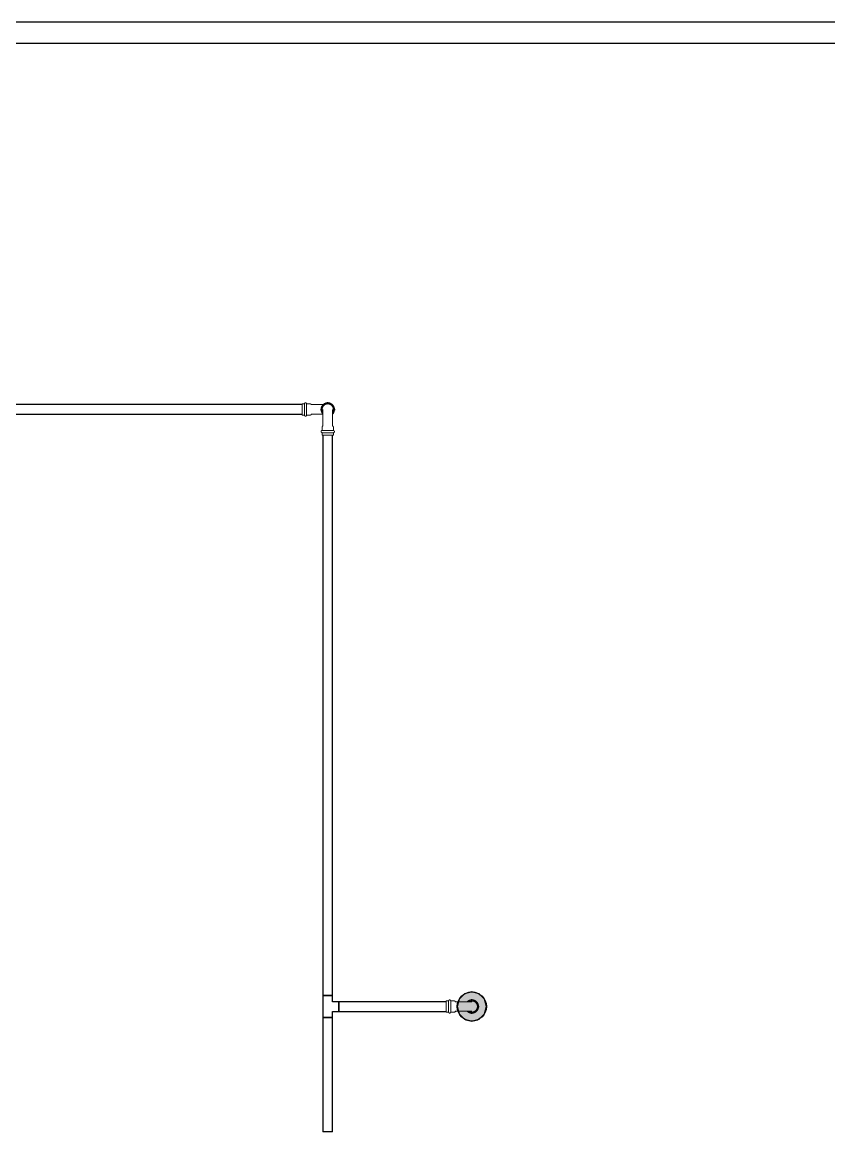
# Model space of a CAD drawing. Header units: inches. Extents: x -3327 to -1, y 8 to 1328.
# Drawn here: x -901.5 to -791, y 121.4 to 273.4 of the extents above; entities that cross this region are included whole.
import ezdxf

# ---------------------------------------------------------------- set-up
doc = ezdxf.new("R2010")
doc.units = ezdxf.units.IN
doc.header["$MEASUREMENT"] = 0
doc.layers.add('P-PIPE', color=3, linetype='Continuous', lineweight=9)
doc.layers.add('X - REF - FP', color=7, linetype='Continuous', true_color=0xb90000)

# ---------------------------------------------------------------- blocks, each defined once
blk = doc.blocks.new('Victaulic-VicPress316-Elbow 90-45deg Style P568_P571 - Standard-523083-SECOND LEVEL')
at = {"layer": 'P-PIPE'}
for p, q in [((-3178.28, 1233.46), (-3178.28, 1232.57)), ((-3176.97, 1232.57), (-3176.97, 1233.46)), ((-3178.39, 1232.42), (-3178.39, 1231.96)), ((-3177.63, 1231.96), (-3178.39, 1231.96)), ((-3176.86, 1231.96), (-3177.63, 1231.96)), ((-3176.86, 1231.96), (-3176.86, 1232.42)), ((-3178.39, 1231.67), (-3178.39, 1231.33)), ((-3177.63, 1231.67), (-3178.39, 1231.67)), ((-3178.39, 1231.33), (-3177.63, 1231.33)), ((-3176.86, 1231.67), (-3177.63, 1231.67)), ((-3177.63, 1231.33), (-3176.86, 1231.33)), ((-3176.86, 1231.33), (-3176.86, 1231.67))]:
    blk.add_line(p, q, dxfattribs=at)
at = {"layer": 'P-PIPE', "flags": 128}
for points in [[(-3177.63, 1235.77), (-3177.66, 1235.77), (-3177.7, 1235.76), (-3177.73, 1235.76), (-3177.77, 1235.76), (-3177.81, 1235.75), (-3177.84, 1235.74), (-3177.88, 1235.73), (-3177.91, 1235.72), (-3177.95, 1235.71), (-3177.98, 1235.69), (-3178.01, 1235.68), (-3178.05, 1235.66), (-3178.08, 1235.65), (-3178.11, 1235.63), (-3178.14, 1235.61), (-3178.17, 1235.59), (-3178.2, 1235.56), (-3178.23, 1235.54), (-3178.25, 1235.52), (-3178.28, 1235.49), (-3178.3, 1235.46), (-3178.33, 1235.44), (-3178.35, 1235.41), (-3178.37, 1235.38), (-3178.39, 1235.35), (-3178.41, 1235.32), (-3178.43, 1235.28), (-3178.45, 1235.25), (-3178.46, 1235.22), (-3178.48, 1235.19), (-3178.49, 1235.15), (-3178.5, 1235.12), (-3178.51, 1235.08), (-3178.52, 1235.05), (-3178.52, 1235.01), (-3178.53, 1234.97), (-3178.53, 1234.94), (-3178.54, 1234.9), (-3178.54, 1234.86), (-3178.54, 1234.83), (-3178.53, 1234.79), (-3178.53, 1234.76), (-3178.53, 1234.72), (-3178.52, 1234.68), (-3178.51, 1234.65), (-3178.5, 1234.61), (-3178.49, 1234.58), (-3178.48, 1234.54), (-3178.47, 1234.51), (-3178.45, 1234.48), (-3178.44, 1234.44), (-3178.42, 1234.41), (-3178.4, 1234.38), (-3178.38, 1234.35), (-3178.36, 1234.32), (-3178.34, 1234.29), (-3178.32, 1234.26), (-3178.29, 1234.23)], [(-3177.63, 1235.62), (-3177.66, 1235.62), (-3177.69, 1235.62), (-3177.72, 1235.62), (-3177.75, 1235.61), (-3177.78, 1235.61), (-3177.81, 1235.6), (-3177.84, 1235.59), (-3177.87, 1235.58), (-3177.9, 1235.57), (-3177.92, 1235.56), (-3177.95, 1235.55), (-3177.98, 1235.53), (-3178.01, 1235.52), (-3178.03, 1235.5), (-3178.06, 1235.49), (-3178.08, 1235.47), (-3178.11, 1235.45), (-3178.13, 1235.43), (-3178.15, 1235.41), (-3178.17, 1235.39), (-3178.2, 1235.37), (-3178.22, 1235.34), (-3178.23, 1235.32), (-3178.25, 1235.29), (-3178.27, 1235.27), (-3178.29, 1235.24), (-3178.3, 1235.22), (-3178.31, 1235.19), (-3178.33, 1235.16), (-3178.34, 1235.13), (-3178.35, 1235.1), (-3178.36, 1235.07), (-3178.37, 1235.05), (-3178.37, 1235.02), (-3178.38, 1234.99), (-3178.38, 1234.95), (-3178.39, 1234.92), (-3178.39, 1234.89), (-3178.39, 1234.86), (-3178.39, 1234.83), (-3178.39, 1234.8), (-3178.39, 1234.77), (-3178.38, 1234.74), (-3178.38, 1234.71), (-3178.37, 1234.68), (-3178.36, 1234.65), (-3178.36, 1234.62), (-3178.35, 1234.59), (-3178.33, 1234.56), (-3178.32, 1234.54), (-3178.31, 1234.51), (-3178.29, 1234.48), (-3178.28, 1234.46)], [(-3178.28, 1234.85), (-3178.28, 1234.85), (-3178.28, 1234.85), (-3178.28, 1234.84), (-3178.28, 1234.84), (-3178.28, 1234.83), (-3178.28, 1234.81), (-3178.28, 1234.8), (-3178.28, 1234.78), (-3178.28, 1234.77), (-3178.28, 1234.74), (-3178.28, 1234.72), (-3178.28, 1234.7), (-3178.28, 1234.67), (-3178.28, 1234.64), (-3178.28, 1234.61), (-3178.28, 1234.58), (-3178.28, 1234.55), (-3178.28, 1234.51), (-3178.28, 1234.47), (-3178.28, 1234.43), (-3178.28, 1234.39), (-3178.28, 1234.35), (-3178.28, 1234.31), (-3178.28, 1234.26), (-3178.28, 1234.21), (-3178.28, 1234.17), (-3178.28, 1234.12), (-3178.28, 1234.07), (-3178.28, 1234.02), (-3178.28, 1233.97), (-3178.28, 1233.91), (-3178.28, 1233.86), (-3178.28, 1233.81), (-3178.28, 1233.75), (-3178.28, 1233.7), (-3178.28, 1233.64), (-3178.28, 1233.59), (-3178.28, 1233.53), (-3178.28, 1233.48), (-3178.28, 1233.46)], [(-3176.97, 1234.22), (-3176.95, 1234.25), (-3176.92, 1234.27), (-3176.9, 1234.3), (-3176.88, 1234.33), (-3176.86, 1234.36), (-3176.84, 1234.39), (-3176.82, 1234.42), (-3176.8, 1234.46), (-3176.79, 1234.49), (-3176.77, 1234.52), (-3176.76, 1234.56), (-3176.75, 1234.59), (-3176.74, 1234.63), (-3176.73, 1234.66), (-3176.73, 1234.7), (-3176.72, 1234.74), (-3176.72, 1234.77), (-3176.71, 1234.81), (-3176.71, 1234.85), (-3176.71, 1234.88), (-3176.72, 1234.92), (-3176.72, 1234.95), (-3176.72, 1234.99), (-3176.73, 1235.03), (-3176.74, 1235.06), (-3176.75, 1235.1), (-3176.76, 1235.13), (-3176.77, 1235.17), (-3176.78, 1235.2), (-3176.8, 1235.23), (-3176.81, 1235.27), (-3176.83, 1235.3), (-3176.85, 1235.33), (-3176.87, 1235.36), (-3176.89, 1235.39), (-3176.91, 1235.42), (-3176.93, 1235.45), (-3176.96, 1235.48), (-3176.98, 1235.5), (-3177.01, 1235.53), (-3177.04, 1235.55), (-3177.06, 1235.57), (-3177.09, 1235.6), (-3177.12, 1235.62), (-3177.15, 1235.64), (-3177.19, 1235.65), (-3177.22, 1235.67), (-3177.25, 1235.69), (-3177.29, 1235.7), (-3177.32, 1235.71), (-3177.35, 1235.73), (-3177.39, 1235.74), (-3177.42, 1235.74), (-3177.46, 1235.75), (-3177.5, 1235.76), (-3177.53, 1235.76), (-3177.57, 1235.77), (-3177.61, 1235.77), (-3177.63, 1235.77)], [(-3176.96, 1234.47), (-3176.95, 1234.49), (-3176.94, 1234.52), (-3176.92, 1234.55), (-3176.91, 1234.58), (-3176.9, 1234.61), (-3176.89, 1234.64), (-3176.88, 1234.66), (-3176.88, 1234.69), (-3176.87, 1234.72), (-3176.87, 1234.75), (-3176.86, 1234.79), (-3176.86, 1234.82), (-3176.86, 1234.85), (-3176.86, 1234.88), (-3176.86, 1234.91), (-3176.86, 1234.94), (-3176.87, 1234.97), (-3176.87, 1235), (-3176.88, 1235.03), (-3176.89, 1235.06), (-3176.89, 1235.09), (-3176.9, 1235.12), (-3176.92, 1235.15), (-3176.93, 1235.17), (-3176.94, 1235.2), (-3176.96, 1235.23), (-3176.97, 1235.25), (-3176.99, 1235.28), (-3177.01, 1235.31), (-3177.02, 1235.33), (-3177.04, 1235.35), (-3177.06, 1235.38), (-3177.09, 1235.4), (-3177.11, 1235.42), (-3177.13, 1235.44), (-3177.15, 1235.46), (-3177.18, 1235.48), (-3177.2, 1235.5), (-3177.23, 1235.51), (-3177.26, 1235.53), (-3177.28, 1235.54), (-3177.31, 1235.55), (-3177.34, 1235.57), (-3177.37, 1235.58), (-3177.4, 1235.59), (-3177.43, 1235.6), (-3177.46, 1235.6), (-3177.49, 1235.61), (-3177.52, 1235.61), (-3177.55, 1235.62), (-3177.58, 1235.62), (-3177.61, 1235.62), (-3177.63, 1235.62)], [(-3176.97, 1233.46), (-3176.97, 1233.52), (-3176.97, 1233.57), (-3176.97, 1233.63), (-3176.97, 1233.68), (-3176.97, 1233.74), (-3176.97, 1233.79), (-3176.97, 1233.85), (-3176.97, 1233.9), (-3176.97, 1233.95), (-3176.97, 1234), (-3176.97, 1234.06), (-3176.97, 1234.11), (-3176.97, 1234.15), (-3176.97, 1234.2), (-3176.97, 1234.25), (-3176.97, 1234.29), (-3176.97, 1234.34), (-3176.97, 1234.38), (-3176.97, 1234.42), (-3176.97, 1234.46), (-3176.97, 1234.5), (-3176.97, 1234.54), (-3176.97, 1234.57), (-3176.97, 1234.6), (-3176.97, 1234.63), (-3176.97, 1234.66), (-3176.97, 1234.69), (-3176.97, 1234.72), (-3176.97, 1234.74), (-3176.97, 1234.76), (-3176.97, 1234.78), (-3176.97, 1234.8), (-3176.97, 1234.81), (-3176.97, 1234.82), (-3176.97, 1234.83), (-3176.97, 1234.84), (-3176.97, 1234.85), (-3176.97, 1234.85), (-3176.97, 1234.85), (-3176.97, 1234.85)], [(-3178.39, 1231.67), (-3178.4, 1231.67), (-3178.4, 1231.67), (-3178.41, 1231.67), (-3178.41, 1231.68), (-3178.42, 1231.68), (-3178.43, 1231.68), (-3178.43, 1231.68), (-3178.44, 1231.68), (-3178.44, 1231.68), (-3178.45, 1231.68), (-3178.45, 1231.69), (-3178.46, 1231.69), (-3178.46, 1231.69), (-3178.47, 1231.7), (-3178.47, 1231.7), (-3178.48, 1231.7), (-3178.48, 1231.71), (-3178.49, 1231.71), (-3178.49, 1231.71), (-3178.5, 1231.72), (-3178.5, 1231.72), (-3178.5, 1231.73), (-3178.51, 1231.73), (-3178.51, 1231.74), (-3178.51, 1231.74), (-3178.52, 1231.75), (-3178.52, 1231.75), (-3178.52, 1231.76), (-3178.52, 1231.76), (-3178.53, 1231.77), (-3178.53, 1231.77), (-3178.53, 1231.78), (-3178.53, 1231.78), (-3178.53, 1231.79), (-3178.53, 1231.79), (-3178.54, 1231.8), (-3178.54, 1231.81), (-3178.54, 1231.81), (-3178.54, 1231.82), (-3178.54, 1231.82), (-3178.54, 1231.83), (-3178.54, 1231.83), (-3178.54, 1231.84), (-3178.53, 1231.85), (-3178.53, 1231.85), (-3178.53, 1231.86), (-3178.53, 1231.86), (-3178.53, 1231.87), (-3178.53, 1231.87), (-3178.52, 1231.88), (-3178.52, 1231.88), (-3178.52, 1231.89), (-3178.52, 1231.89), (-3178.51, 1231.9), (-3178.51, 1231.9), (-3178.51, 1231.91), (-3178.5, 1231.91), (-3178.5, 1231.92), (-3178.49, 1231.92), (-3178.49, 1231.93), (-3178.49, 1231.93), (-3178.48, 1231.93), (-3178.48, 1231.94), (-3178.47, 1231.94), (-3178.47, 1231.94), (-3178.46, 1231.95), (-3178.46, 1231.95), (-3178.45, 1231.95), (-3178.45, 1231.95), (-3178.44, 1231.96), (-3178.43, 1231.96), (-3178.43, 1231.96), (-3178.42, 1231.96), (-3178.42, 1231.96), (-3178.41, 1231.96), (-3178.41, 1231.96), (-3178.4, 1231.96), (-3178.39, 1231.96), (-3178.39, 1231.96)], [(-3178.39, 1232.42), (-3178.39, 1232.43), (-3178.39, 1232.44), (-3178.39, 1232.45), (-3178.39, 1232.46), (-3178.39, 1232.47), (-3178.38, 1232.48), (-3178.38, 1232.49), (-3178.38, 1232.5), (-3178.37, 1232.51), (-3178.37, 1232.52), (-3178.37, 1232.53), (-3178.36, 1232.54), (-3178.36, 1232.55), (-3178.35, 1232.56), (-3178.34, 1232.57), (-3178.34, 1232.58), (-3178.33, 1232.59), (-3178.32, 1232.6), (-3178.32, 1232.6), (-3178.31, 1232.61), (-3178.3, 1232.62), (-3178.29, 1232.63), (-3178.28, 1232.63), (-3178.28, 1232.63)], [(-3177.63, 1231.96), (-3177.66, 1231.96), (-3177.69, 1231.96), (-3177.72, 1231.96), (-3177.75, 1231.96), (-3177.78, 1231.96), (-3177.81, 1231.96), (-3177.84, 1231.96), (-3177.87, 1231.96), (-3177.9, 1231.96), (-3177.92, 1231.96), (-3177.95, 1231.96), (-3177.98, 1231.96), (-3178.01, 1231.96), (-3178.03, 1231.96), (-3178.06, 1231.96), (-3178.08, 1231.96), (-3178.11, 1231.96), (-3178.13, 1231.96), (-3178.15, 1231.96), (-3178.17, 1231.96), (-3178.2, 1231.96), (-3178.22, 1231.96), (-3178.23, 1231.96), (-3178.25, 1231.96), (-3178.27, 1231.96), (-3178.29, 1231.96), (-3178.3, 1231.96), (-3178.31, 1231.96), (-3178.33, 1231.96), (-3178.34, 1231.96), (-3178.35, 1231.96), (-3178.36, 1231.96), (-3178.37, 1231.96), (-3178.37, 1231.96), (-3178.38, 1231.96), (-3178.38, 1231.96), (-3178.39, 1231.96), (-3178.39, 1231.96), (-3178.39, 1231.96), (-3178.39, 1231.96)], [(-3178.39, 1231.96), (-3178.39, 1231.96), (-3178.39, 1231.96), (-3178.39, 1231.96), (-3178.38, 1231.96), (-3178.38, 1231.96), (-3178.37, 1231.96), (-3178.36, 1231.96), (-3178.35, 1231.96)], [(-3176.86, 1231.96), (-3176.86, 1231.96), (-3176.86, 1231.96), (-3176.86, 1231.96), (-3176.87, 1231.96), (-3176.87, 1231.96), (-3176.88, 1231.96), (-3176.89, 1231.96), (-3176.9, 1231.96), (-3176.91, 1231.96), (-3176.92, 1231.96), (-3176.93, 1231.96), (-3176.95, 1231.96), (-3176.96, 1231.96), (-3176.98, 1231.96), (-3176.99, 1231.96), (-3177.01, 1231.96), (-3177.03, 1231.96), (-3177.05, 1231.96), (-3177.07, 1231.96), (-3177.09, 1231.96), (-3177.11, 1231.96), (-3177.14, 1231.96), (-3177.16, 1231.96), (-3177.19, 1231.96), (-3177.21, 1231.96), (-3177.24, 1231.96), (-3177.26, 1231.96), (-3177.29, 1231.96), (-3177.32, 1231.96), (-3177.35, 1231.96), (-3177.38, 1231.96), (-3177.41, 1231.96), (-3177.43, 1231.96), (-3177.46, 1231.96), (-3177.49, 1231.96), (-3177.53, 1231.96), (-3177.56, 1231.96), (-3177.59, 1231.96), (-3177.62, 1231.96), (-3177.63, 1231.96)], [(-3176.97, 1232.63), (-3176.96, 1232.63), (-3176.95, 1232.62), (-3176.94, 1232.61), (-3176.93, 1232.61), (-3176.93, 1232.6), (-3176.92, 1232.59), (-3176.91, 1232.58), (-3176.91, 1232.57), (-3176.9, 1232.56), (-3176.9, 1232.55), (-3176.89, 1232.54), (-3176.89, 1232.53), (-3176.88, 1232.52), (-3176.88, 1232.51), (-3176.87, 1232.5), (-3176.87, 1232.49), (-3176.87, 1232.48), (-3176.86, 1232.47), (-3176.86, 1232.46), (-3176.86, 1232.45), (-3176.86, 1232.44), (-3176.86, 1232.43), (-3176.86, 1232.42), (-3176.86, 1232.42)], [(-3176.9, 1231.96), (-3176.89, 1231.96), (-3176.88, 1231.96), (-3176.88, 1231.96), (-3176.87, 1231.96), (-3176.87, 1231.96), (-3176.86, 1231.96), (-3176.86, 1231.96), (-3176.86, 1231.96), (-3176.86, 1231.96)], [(-3176.86, 1231.96), (-3176.85, 1231.96), (-3176.85, 1231.96), (-3176.84, 1231.96), (-3176.84, 1231.96), (-3176.83, 1231.96), (-3176.82, 1231.96), (-3176.82, 1231.96), (-3176.81, 1231.96), (-3176.81, 1231.96), (-3176.8, 1231.95), (-3176.8, 1231.95), (-3176.79, 1231.95), (-3176.79, 1231.95), (-3176.78, 1231.94), (-3176.78, 1231.94), (-3176.77, 1231.94), (-3176.77, 1231.93), (-3176.76, 1231.93), (-3176.76, 1231.92), (-3176.75, 1231.92), (-3176.75, 1231.92), (-3176.75, 1231.91), (-3176.74, 1231.91), (-3176.74, 1231.9), (-3176.74, 1231.9), (-3176.73, 1231.89), (-3176.73, 1231.89), (-3176.73, 1231.88), (-3176.73, 1231.88), (-3176.72, 1231.87), (-3176.72, 1231.87), (-3176.72, 1231.86), (-3176.72, 1231.85), (-3176.72, 1231.85), (-3176.72, 1231.84), (-3176.71, 1231.84), (-3176.71, 1231.83), (-3176.71, 1231.83), (-3176.71, 1231.82), (-3176.71, 1231.81), (-3176.71, 1231.81), (-3176.71, 1231.8), (-3176.71, 1231.8), (-3176.72, 1231.79), (-3176.72, 1231.79), (-3176.72, 1231.78), (-3176.72, 1231.77), (-3176.72, 1231.77), (-3176.72, 1231.76), (-3176.73, 1231.76), (-3176.73, 1231.75), (-3176.73, 1231.75), (-3176.73, 1231.74), (-3176.74, 1231.74), (-3176.74, 1231.73), (-3176.74, 1231.73), (-3176.75, 1231.72), (-3176.75, 1231.72), (-3176.76, 1231.72), (-3176.76, 1231.71), (-3176.76, 1231.71), (-3176.77, 1231.7), (-3176.77, 1231.7), (-3176.78, 1231.7), (-3176.78, 1231.69), (-3176.79, 1231.69), (-3176.79, 1231.69), (-3176.8, 1231.69), (-3176.8, 1231.68), (-3176.81, 1231.68), (-3176.82, 1231.68), (-3176.82, 1231.68), (-3176.83, 1231.68), (-3176.83, 1231.68), (-3176.84, 1231.67), (-3176.84, 1231.67), (-3176.85, 1231.67), (-3176.86, 1231.67), (-3176.86, 1231.67)], [(-3178.35, 1231.67), (-3178.36, 1231.67), (-3178.37, 1231.67), (-3178.37, 1231.67), (-3178.38, 1231.67), (-3178.38, 1231.67), (-3178.39, 1231.67), (-3178.39, 1231.67), (-3178.39, 1231.67), (-3178.39, 1231.67)], [(-3178.39, 1231.67), (-3178.39, 1231.67), (-3178.39, 1231.67), (-3178.39, 1231.67), (-3178.38, 1231.67), (-3178.38, 1231.67), (-3178.37, 1231.67), (-3178.36, 1231.67), (-3178.35, 1231.67), (-3178.34, 1231.67), (-3178.33, 1231.67), (-3178.32, 1231.67), (-3178.3, 1231.67), (-3178.29, 1231.67), (-3178.27, 1231.67), (-3178.26, 1231.67), (-3178.24, 1231.67), (-3178.22, 1231.67), (-3178.2, 1231.67), (-3178.18, 1231.67), (-3178.16, 1231.67), (-3178.14, 1231.67), (-3178.11, 1231.67), (-3178.09, 1231.67), (-3178.06, 1231.67), (-3178.04, 1231.67), (-3178.01, 1231.67), (-3177.99, 1231.67), (-3177.96, 1231.67), (-3177.93, 1231.67), (-3177.9, 1231.67), (-3177.87, 1231.67), (-3177.84, 1231.67), (-3177.82, 1231.67), (-3177.79, 1231.67), (-3177.76, 1231.67), (-3177.72, 1231.67), (-3177.69, 1231.67), (-3177.66, 1231.67), (-3177.63, 1231.67), (-3177.63, 1231.67)], [(-3177.63, 1231.67), (-3177.59, 1231.67), (-3177.56, 1231.67), (-3177.53, 1231.67), (-3177.5, 1231.67), (-3177.47, 1231.67), (-3177.44, 1231.67), (-3177.41, 1231.67), (-3177.38, 1231.67), (-3177.35, 1231.67), (-3177.33, 1231.67), (-3177.3, 1231.67), (-3177.27, 1231.67), (-3177.24, 1231.67), (-3177.22, 1231.67), (-3177.19, 1231.67), (-3177.17, 1231.67), (-3177.14, 1231.67), (-3177.12, 1231.67), (-3177.1, 1231.67), (-3177.08, 1231.67), (-3177.05, 1231.67), (-3177.03, 1231.67), (-3177.02, 1231.67), (-3177, 1231.67), (-3176.98, 1231.67), (-3176.96, 1231.67), (-3176.95, 1231.67), (-3176.94, 1231.67), (-3176.92, 1231.67), (-3176.91, 1231.67), (-3176.9, 1231.67), (-3176.89, 1231.67), (-3176.88, 1231.67), (-3176.88, 1231.67), (-3176.87, 1231.67), (-3176.87, 1231.67), (-3176.86, 1231.67), (-3176.86, 1231.67), (-3176.86, 1231.67), (-3176.86, 1231.67)], [(-3176.86, 1231.67), (-3176.86, 1231.67), (-3176.86, 1231.67), (-3176.86, 1231.67), (-3176.87, 1231.67), (-3176.87, 1231.67), (-3176.88, 1231.67), (-3176.89, 1231.67), (-3176.9, 1231.67)]]:
    blk.add_lwpolyline(points, dxfattribs=at)
blk = doc.blocks.new('Victaulic-VicPress316-Elbow 90-45deg Style P568_P571 - Standard-V43-SECOND LEVEL')
at = {"layer": 'P-PIPE'}
for p, q in [((-857.01, 459.57), (-857.01, 459.11)), ((-856.9, 460.61), (-856.9, 459.72)), ((-855.58, 459.72), (-855.58, 460.61)), ((-855.47, 459.11), (-855.47, 459.57)), ((-856.24, 459.11), (-857.01, 459.11)), ((-857.01, 458.82), (-857.01, 458.48)), ((-856.24, 458.82), (-857.01, 458.82)), ((-857.01, 458.48), (-856.24, 458.48)), ((-855.47, 459.11), (-856.24, 459.11)), ((-855.47, 458.82), (-856.24, 458.82)), ((-856.24, 458.48), (-855.47, 458.48)), ((-855.47, 458.48), (-855.47, 458.82))]:
    blk.add_line(p, q, dxfattribs=at)
at = {"layer": 'P-PIPE', "flags": 128}
for points in [[(-856.24, 462.92), (-856.28, 462.92), (-856.31, 462.91), (-856.35, 462.91), (-856.39, 462.91), (-856.42, 462.9), (-856.46, 462.89), (-856.49, 462.88), (-856.53, 462.87), (-856.56, 462.86), (-856.6, 462.84), (-856.63, 462.83), (-856.66, 462.81), (-856.69, 462.8), (-856.73, 462.78), (-856.76, 462.76), (-856.79, 462.74), (-856.81, 462.71), (-856.84, 462.69), (-856.87, 462.67), (-856.9, 462.64), (-856.92, 462.61), (-856.94, 462.59), (-856.97, 462.56), (-856.99, 462.53), (-857.01, 462.5), (-857.03, 462.47), (-857.05, 462.43), (-857.06, 462.4), (-857.08, 462.37), (-857.09, 462.34), (-857.1, 462.3), (-857.11, 462.27), (-857.12, 462.23), (-857.13, 462.2), (-857.14, 462.16), (-857.15, 462.12), (-857.15, 462.09), (-857.15, 462.05), (-857.15, 462.01), (-857.15, 461.98), (-857.15, 461.94), (-857.15, 461.91), (-857.14, 461.87), (-857.14, 461.83), (-857.13, 461.8), (-857.12, 461.76), (-857.11, 461.73), (-857.1, 461.69), (-857.09, 461.66), (-857.07, 461.63), (-857.05, 461.59), (-857.04, 461.56), (-857.02, 461.53), (-857, 461.5), (-856.98, 461.47), (-856.96, 461.44), (-856.93, 461.41), (-856.91, 461.38), (-856.88, 461.36), (-856.86, 461.33), (-856.83, 461.31), (-856.8, 461.29), (-856.77, 461.26), (-856.74, 461.24), (-856.71, 461.22), (-856.68, 461.21), (-856.65, 461.19), (-856.61, 461.17), (-856.58, 461.16), (-856.55, 461.15), (-856.51, 461.13), (-856.48, 461.12), (-856.44, 461.12), (-856.41, 461.11), (-856.37, 461.1), (-856.33, 461.1), (-856.3, 461.09), (-856.26, 461.09), (-856.24, 461.09)], [(-855.61, 462.66), (-855.63, 462.68), (-855.65, 462.7), (-855.68, 462.72), (-855.71, 462.75), (-855.74, 462.77), (-855.77, 462.79), (-855.8, 462.8), (-855.84, 462.82), (-855.87, 462.84), (-855.9, 462.85), (-855.94, 462.86), (-855.97, 462.88), (-856.01, 462.89), (-856.04, 462.89), (-856.08, 462.9), (-856.11, 462.91), (-856.15, 462.91), (-856.19, 462.92), (-856.22, 462.92), (-856.24, 462.92)], [(-856.9, 462), (-856.9, 462), (-856.9, 462)], [(-856.9, 460.61), (-856.9, 460.67), (-856.9, 460.72), (-856.9, 460.78), (-856.9, 460.83), (-856.9, 460.89), (-856.9, 460.94), (-856.9, 461), (-856.9, 461.05), (-856.9, 461.1), (-856.9, 461.15), (-856.9, 461.21), (-856.9, 461.26), (-856.9, 461.3), (-856.9, 461.35), (-856.9, 461.38)], [(-856.24, 461.09), (-856.2, 461.09), (-856.17, 461.1), (-856.13, 461.1), (-856.1, 461.1), (-856.06, 461.11), (-856.02, 461.12), (-855.99, 461.13), (-855.95, 461.14), (-855.92, 461.15), (-855.89, 461.16), (-855.85, 461.18), (-855.82, 461.2), (-855.79, 461.21), (-855.76, 461.23), (-855.73, 461.25), (-855.7, 461.27), (-855.67, 461.3), (-855.64, 461.32), (-855.61, 461.34)], [(-855.58, 461.35), (-855.58, 461.32), (-855.58, 461.27), (-855.58, 461.22), (-855.58, 461.17), (-855.58, 461.12), (-855.58, 461.06), (-855.58, 461.01), (-855.58, 460.96), (-855.58, 460.9), (-855.58, 460.85), (-855.58, 460.79), (-855.58, 460.74), (-855.58, 460.68), (-855.58, 460.63), (-855.58, 460.61)], [(-857.01, 459.57), (-857.01, 459.58), (-857.01, 459.59), (-857.01, 459.6), (-857, 459.61), (-857, 459.62), (-857, 459.63), (-857, 459.64), (-856.99, 459.65), (-856.99, 459.66), (-856.99, 459.67), (-856.98, 459.68), (-856.98, 459.69), (-856.97, 459.7), (-856.97, 459.71), (-856.96, 459.72), (-856.95, 459.73), (-856.95, 459.74), (-856.94, 459.75), (-856.93, 459.75), (-856.93, 459.76), (-856.92, 459.77), (-856.91, 459.78), (-856.9, 459.78), (-856.9, 459.78)], [(-855.58, 459.78), (-855.58, 459.78), (-855.57, 459.77), (-855.56, 459.76), (-855.55, 459.76), (-855.54, 459.75), (-855.54, 459.74), (-855.53, 459.73), (-855.52, 459.72), (-855.52, 459.71), (-855.51, 459.7), (-855.51, 459.69), (-855.5, 459.68), (-855.5, 459.67), (-855.49, 459.66), (-855.49, 459.65), (-855.49, 459.64), (-855.48, 459.63), (-855.48, 459.62), (-855.48, 459.61), (-855.48, 459.6), (-855.48, 459.59), (-855.48, 459.58), (-855.47, 459.57), (-855.47, 459.57)], [(-857.01, 458.82), (-857.01, 458.82), (-857.02, 458.82), (-857.03, 458.82), (-857.03, 458.83), (-857.04, 458.83), (-857.04, 458.83), (-857.05, 458.83), (-857.05, 458.83), (-857.06, 458.83), (-857.06, 458.83), (-857.07, 458.84), (-857.07, 458.84), (-857.08, 458.84), (-857.09, 458.85), (-857.09, 458.85), (-857.09, 458.85), (-857.1, 458.86), (-857.1, 458.86), (-857.11, 458.86), (-857.11, 458.87), (-857.12, 458.87), (-857.12, 458.88), (-857.12, 458.88), (-857.13, 458.89), (-857.13, 458.89), (-857.13, 458.9), (-857.14, 458.9), (-857.14, 458.91), (-857.14, 458.91), (-857.14, 458.92), (-857.15, 458.92), (-857.15, 458.93), (-857.15, 458.93), (-857.15, 458.94), (-857.15, 458.94), (-857.15, 458.95), (-857.15, 458.96), (-857.15, 458.96), (-857.15, 458.97), (-857.15, 458.97), (-857.15, 458.98), (-857.15, 458.98), (-857.15, 458.99), (-857.15, 459), (-857.15, 459), (-857.15, 459.01), (-857.15, 459.01), (-857.14, 459.02), (-857.14, 459.02), (-857.14, 459.03), (-857.14, 459.03), (-857.13, 459.04), (-857.13, 459.04), (-857.13, 459.05), (-857.13, 459.05), (-857.12, 459.06), (-857.12, 459.06), (-857.11, 459.07), (-857.11, 459.07), (-857.11, 459.08), (-857.1, 459.08), (-857.1, 459.08), (-857.09, 459.09), (-857.09, 459.09), (-857.08, 459.09), (-857.08, 459.1), (-857.07, 459.1), (-857.07, 459.1), (-857.06, 459.1), (-857.06, 459.11), (-857.05, 459.11), (-857.05, 459.11), (-857.04, 459.11), (-857.03, 459.11), (-857.03, 459.11), (-857.02, 459.11), (-857.02, 459.11), (-857.01, 459.11), (-857.01, 459.11)], [(-856.24, 459.11), (-856.27, 459.11), (-856.3, 459.11), (-856.33, 459.11), (-856.36, 459.11), (-856.39, 459.11), (-856.42, 459.11), (-856.45, 459.11), (-856.48, 459.11), (-856.51, 459.11), (-856.54, 459.11), (-856.57, 459.11), (-856.6, 459.11), (-856.62, 459.11), (-856.65, 459.11), (-856.67, 459.11), (-856.7, 459.11), (-856.72, 459.11), (-856.75, 459.11), (-856.77, 459.11), (-856.79, 459.11), (-856.81, 459.11), (-856.83, 459.11), (-856.85, 459.11), (-856.87, 459.11), (-856.89, 459.11), (-856.9, 459.11), (-856.92, 459.11), (-856.93, 459.11), (-856.94, 459.11), (-856.96, 459.11), (-856.97, 459.11), (-856.98, 459.11), (-856.98, 459.11), (-856.99, 459.11), (-857, 459.11), (-857, 459.11), (-857, 459.11), (-857.01, 459.11), (-857.01, 459.11), (-857.01, 459.11)], [(-857.01, 459.11), (-857.01, 459.11), (-857.01, 459.11), (-857, 459.11), (-857, 459.11), (-856.99, 459.11), (-856.99, 459.11), (-856.98, 459.11), (-856.97, 459.11)], [(-856.97, 458.82), (-856.98, 458.82), (-856.98, 458.82), (-856.99, 458.82), (-857, 458.82), (-857, 458.82), (-857, 458.82), (-857.01, 458.82), (-857.01, 458.82), (-857.01, 458.82)], [(-857.01, 458.82), (-857.01, 458.82), (-857.01, 458.82), (-857, 458.82), (-857, 458.82), (-856.99, 458.82), (-856.99, 458.82), (-856.98, 458.82), (-856.97, 458.82), (-856.96, 458.82), (-856.95, 458.82), (-856.93, 458.82), (-856.92, 458.82), (-856.91, 458.82), (-856.89, 458.82), (-856.87, 458.82), (-856.86, 458.82), (-856.84, 458.82), (-856.82, 458.82), (-856.8, 458.82), (-856.78, 458.82), (-856.75, 458.82), (-856.73, 458.82), (-856.71, 458.82), (-856.68, 458.82), (-856.66, 458.82), (-856.63, 458.82), (-856.6, 458.82), (-856.58, 458.82), (-856.55, 458.82), (-856.52, 458.82), (-856.49, 458.82), (-856.46, 458.82), (-856.43, 458.82), (-856.4, 458.82), (-856.37, 458.82), (-856.34, 458.82), (-856.31, 458.82), (-856.28, 458.82), (-856.25, 458.82), (-856.24, 458.82)], [(-855.47, 459.11), (-855.48, 459.11), (-855.48, 459.11), (-855.48, 459.11), (-855.48, 459.11), (-855.49, 459.11), (-855.5, 459.11), (-855.5, 459.11), (-855.51, 459.11), (-855.52, 459.11), (-855.54, 459.11), (-855.55, 459.11), (-855.56, 459.11), (-855.58, 459.11), (-855.59, 459.11), (-855.61, 459.11), (-855.63, 459.11), (-855.65, 459.11), (-855.66, 459.11), (-855.69, 459.11), (-855.71, 459.11), (-855.73, 459.11), (-855.75, 459.11), (-855.78, 459.11), (-855.8, 459.11), (-855.83, 459.11), (-855.85, 459.11), (-855.88, 459.11), (-855.91, 459.11), (-855.94, 459.11), (-855.96, 459.11), (-855.99, 459.11), (-856.02, 459.11), (-856.05, 459.11), (-856.08, 459.11), (-856.11, 459.11), (-856.14, 459.11), (-856.17, 459.11), (-856.2, 459.11), (-856.23, 459.11), (-856.24, 459.11)], [(-856.24, 458.82), (-856.21, 458.82), (-856.18, 458.82), (-856.15, 458.82), (-856.12, 458.82), (-856.09, 458.82), (-856.06, 458.82), (-856.03, 458.82), (-856, 458.82), (-855.97, 458.82), (-855.94, 458.82), (-855.91, 458.82), (-855.89, 458.82), (-855.86, 458.82), (-855.83, 458.82), (-855.81, 458.82), (-855.78, 458.82), (-855.76, 458.82), (-855.74, 458.82), (-855.71, 458.82), (-855.69, 458.82), (-855.67, 458.82), (-855.65, 458.82), (-855.63, 458.82), (-855.61, 458.82), (-855.6, 458.82), (-855.58, 458.82), (-855.57, 458.82), (-855.55, 458.82), (-855.54, 458.82), (-855.53, 458.82), (-855.52, 458.82), (-855.51, 458.82), (-855.5, 458.82), (-855.49, 458.82), (-855.49, 458.82), (-855.48, 458.82), (-855.48, 458.82), (-855.48, 458.82), (-855.47, 458.82), (-855.47, 458.82)], [(-855.52, 459.11), (-855.51, 459.11), (-855.5, 459.11), (-855.49, 459.11), (-855.49, 459.11), (-855.48, 459.11), (-855.48, 459.11), (-855.48, 459.11), (-855.47, 459.11), (-855.47, 459.11)], [(-855.47, 458.82), (-855.48, 458.82), (-855.48, 458.82), (-855.48, 458.82), (-855.48, 458.82), (-855.49, 458.82), (-855.5, 458.82), (-855.5, 458.82), (-855.51, 458.82)], [(-855.47, 459.11), (-855.47, 459.11), (-855.46, 459.11), (-855.46, 459.11), (-855.45, 459.11), (-855.45, 459.11), (-855.44, 459.11), (-855.43, 459.11), (-855.43, 459.11), (-855.42, 459.11), (-855.42, 459.1), (-855.41, 459.1), (-855.41, 459.1), (-855.4, 459.1), (-855.4, 459.09), (-855.39, 459.09), (-855.39, 459.09), (-855.38, 459.08), (-855.38, 459.08), (-855.37, 459.07), (-855.37, 459.07), (-855.37, 459.07), (-855.36, 459.06), (-855.36, 459.06), (-855.36, 459.05), (-855.35, 459.05), (-855.35, 459.04), (-855.35, 459.04), (-855.34, 459.03), (-855.34, 459.03), (-855.34, 459.02), (-855.34, 459.02), (-855.34, 459.01), (-855.33, 459.01), (-855.33, 459), (-855.33, 458.99), (-855.33, 458.99), (-855.33, 458.98), (-855.33, 458.98), (-855.33, 458.97), (-855.33, 458.96), (-855.33, 458.96), (-855.33, 458.95), (-855.33, 458.95), (-855.33, 458.94), (-855.33, 458.94), (-855.33, 458.93), (-855.34, 458.92), (-855.34, 458.92), (-855.34, 458.91), (-855.34, 458.91), (-855.34, 458.9), (-855.35, 458.9), (-855.35, 458.89), (-855.35, 458.89), (-855.36, 458.88), (-855.36, 458.88), (-855.36, 458.87), (-855.37, 458.87), (-855.37, 458.87), (-855.38, 458.86), (-855.38, 458.86), (-855.39, 458.85), (-855.39, 458.85), (-855.39, 458.85), (-855.4, 458.84), (-855.4, 458.84), (-855.41, 458.84), (-855.42, 458.84), (-855.42, 458.83), (-855.43, 458.83), (-855.43, 458.83), (-855.44, 458.83), (-855.44, 458.83), (-855.45, 458.83), (-855.45, 458.82), (-855.46, 458.82), (-855.47, 458.82), (-855.47, 458.82), (-855.47, 458.82)]]:
    blk.add_lwpolyline(points, dxfattribs=at)

msp = doc.modelspace()

# ---------------------------------------------------------------- hatches: boundary and pattern name
at = {"layer": 'X - REF - FP'}
msp.add_hatch(color=256, dxfattribs=at).paths.add_polyline_path([(-839.9, 136.53), (-838.9, 136.8), (-838.16, 137.53), (-837.9, 138.53), (-838.16, 139.53), (-838.9, 140.26), (-839.9, 140.53), (-840.9, 140.26), (-841.63, 139.53), (-841.9, 138.53), (-841.63, 137.53), (-840.9, 136.8)], flags=0)
h = msp.add_hatch(color=256, dxfattribs=at)
edge = h.paths.add_edge_path(flags=0)
edge.add_arc((-839.9, 138.53), 2, 0, 360)

# ---------------------------------------------------------------- linework, layer by layer
for p, q in [((-731.48, 273.44), (-948.63, 273.44)), ((-948.63, 270.56), (-731.48, 270.56)), ((-863.15, 221.02), (-914.13, 221.02)), ((-859.63, 221.1), (-859.63, 221.36)), ((-914.13, 219.71), (-863.15, 219.71)), ((-860.63, 220.36), (-860.37, 220.36)), ((-858.9, 220.36), (-858.63, 220.36)), ((-860.29, 216.84), (-860.29, 140.03)), ((-858.97, 140.03), (-858.97, 216.84)), ((-860.29, 140.03), (-860.29, 137.04)), ((-860.29, 140.03), (-860.27, 140.03)), ((-858.97, 140.03), (-860.29, 140.03)), ((-860.27, 140.03), (-860.2, 140.03)), ((-860.2, 140.03), (-860.1, 140.03)), ((-860.1, 140.03), (-859.96, 140.03)), ((-859.96, 140.03), (-859.8, 140.03)), ((-859.8, 140.03), (-859.46, 140.03)), ((-859.46, 140.03), (-859.3, 140.03)), ((-859.3, 140.03), (-859.17, 140.03)), ((-859.17, 140.03), (-859.06, 140.03)), ((-859.06, 140.03), (-859, 140.03)), ((-859, 140.03), (-858.97, 140.03)), ((-858.97, 139.19), (-858.97, 140.03)), ((-840.9, 140.26), (-841.63, 139.53)), ((-839.9, 140.53), (-840.9, 140.26)), ((-838.9, 140.26), (-839.9, 140.53)), ((-838.16, 139.53), (-838.9, 140.26)), ((-858.14, 139.19), (-858.97, 139.19)), ((-843.42, 139.19), (-858.14, 139.19)), ((-858.14, 137.87), (-858.14, 139.19)), ((-858.14, 139.19), (-858.14, 139.17)), ((-858.14, 139.17), (-858.14, 139.1)), ((-858.14, 139.1), (-858.14, 139)), ((-858.14, 139), (-858.14, 138.86)), ((-858.14, 138.86), (-858.14, 138.7)), ((-858.14, 138.7), (-858.14, 138.36)), ((-841.63, 139.53), (-841.9, 138.53)), ((-841.9, 138.53), (-841.63, 137.53)), ((-839.9, 139.27), (-839.9, 139.53)), ((-839.16, 138.53), (-838.9, 138.53)), ((-837.9, 138.53), (-838.16, 139.53)), ((-838.16, 137.53), (-837.9, 138.53)), ((-860.29, 137.04), (-860.29, 121.36)), ((-860.29, 137.04), (-858.97, 137.04)), ((-860.27, 137.04), (-860.29, 137.04)), ((-860.2, 137.04), (-860.27, 137.04)), ((-860.1, 137.04), (-860.2, 137.04)), ((-859.96, 137.04), (-860.1, 137.04)), ((-859.8, 137.04), (-859.96, 137.04)), ((-859.46, 137.04), (-859.8, 137.04)), ((-859.3, 137.04), (-859.46, 137.04)), ((-859.17, 137.04), (-859.3, 137.04)), ((-859.06, 137.04), (-859.17, 137.04)), ((-859, 137.04), (-859.06, 137.04)), ((-858.97, 137.04), (-859, 137.04)), ((-858.97, 137.04), (-858.97, 137.87)), ((-858.97, 137.87), (-858.14, 137.87)), ((-858.97, 121.36), (-858.97, 137.04)), ((-858.14, 138.36), (-858.14, 138.2)), ((-858.14, 138.2), (-858.14, 138.07)), ((-858.14, 138.07), (-858.14, 137.96)), ((-858.14, 137.96), (-858.14, 137.9)), ((-858.14, 137.9), (-858.14, 137.87)), ((-858.14, 137.87), (-843.42, 137.87)), ((-841.63, 137.53), (-840.9, 136.8)), ((-839.9, 137.53), (-839.9, 137.8)), ((-838.9, 136.8), (-838.16, 137.53)), ((-840.9, 136.8), (-839.9, 136.53)), ((-839.9, 136.53), (-838.9, 136.8)), ((-858.97, 121.36), (-860.29, 121.36))]:
    msp.add_line(p, q, dxfattribs=at)
msp.add_circle((-839.9, 138.53), 2, dxfattribs=at)

# ---------------------------------------------------------------- block references
at = {"layer": 'X - REF - FP', "rotation": 270}
for name, p in [('Victaulic-VicPress316-Elbow 90-45deg Style P568_P571 - Standard-V43-SECOND LEVEL', (-1321.64, -635.88)), ('Victaulic-VicPress316-Elbow 90-45deg Style P568_P571 - Standard-523083-SECOND LEVEL', (-2074.75, -3039.09))]:
    msp.add_blockref(name, p, dxfattribs=at)
at = {"layer": 'X - REF - FP'}
msp.add_blockref('Victaulic-VicPress316-Elbow 90-45deg Style P568_P571 - Standard-523083-SECOND LEVEL', (2317.99, -1014.49), dxfattribs=at)

doc.saveas('drawing.dxf')
